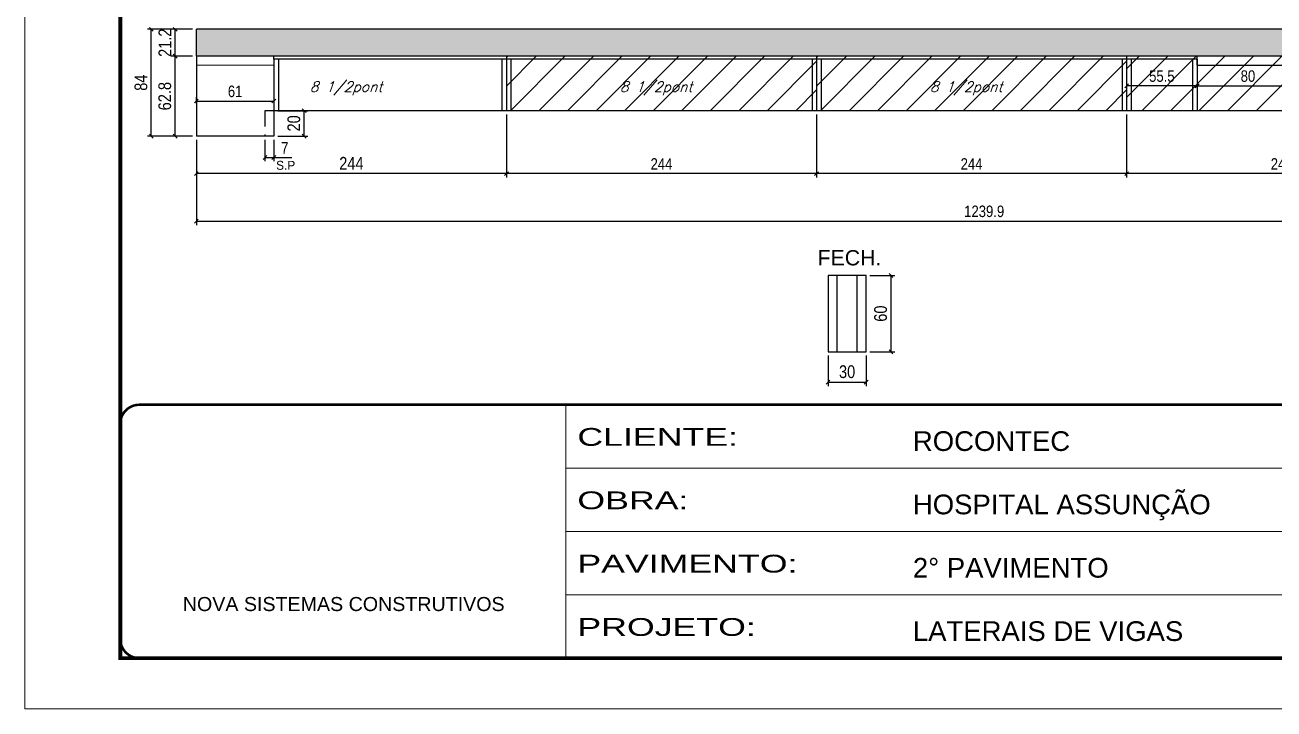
# Model space of a CAD drawing. Extents: x 137137 to 143418, y 10464 to 34486.
# Drawn here: x 137137 to 138120, y 29990 to 30528 of the extents above; entities that cross this region are included whole.
import ezdxf

# ---------------------------------------------------------------- set-up
doc = ezdxf.new("R2010")
doc.units = 0
for name, pattern in [('CONTINUO', [0]), ('DASHED', [0.75, 0.5, -0.25]), ('HIDDEN', [0.375, 0.25, -0.125])]:
    doc.linetypes.add(name, pattern=pattern)
for name, color, linetype in [('5', 5, 'Continuous'), ('COTA', 241, 'Continuous'), ('Painéis', 200, 'Continuous'), ('Reaproveitamento', 251, 'Continuous'), ('SARR_2.2x7', 40, 'Continuous'), ('SARR_3.5x7', 81, 'Continuous'), ('texto', 7, 'Continuous')]:
    doc.layers.add(name, color=color, linetype=linetype)
for name, color, linetype, lineweight in [('Escoras', 2, 'Continuous', 25), ('Folhas', 255, 'Continuous', 9), ('Sarr 2.2x7', 40, 'Continuous', 9), ('SARRAFO DE PRESSAO', 251, 'DASHED', 9)]:
    doc.layers.add(name, color=color, linetype=linetype, lineweight=lineweight)
doc.styles.add('ARIAL', font='arial.ttf')
doc.styles.add('COTA TECNICA', font='techl___.ttf', dxfattribs={"height": 10})
doc.styles.add('COTA TECNICA-50', font='techl___.ttf', dxfattribs={"height": 9})
doc.styles.add('Romans', font='romans.shx')
doc.styles.add('ROMAS860', font='ROMAS860.SHX')
doc.styles.get("Standard").update_dxf_attribs({"font": 'arial.ttf'})
doc.styles.add('Tecnologia', font='')
doc.styles.get('Tecnologia').set_extended_font_data('Forgotten Futurist')
doc.dimstyles.new('COTA PAINEL-50', dxfattribs={"dimtxt": 9, "dimasz": 3, "dimexe": 3, "dimexo": 3, "dimgap": 3, "dimtad": 1, "dimdec": 1, "dimzin": 12, "dimdsep": 46, "dimtxsty": 'COTA TECNICA-50', "dimblk1": 'OBLIQUE', "dimblk2": 'OBLIQUE', "dimsah": 1, "dimcen": 0.9, "dimclrd": 4, "dimclre": 4, "dimclrt": 240, "dimadec": 1, "dimazin": 3, "dimtfac": 1, "dimtdec": 1, "dimtmove": 0, "dimatfit": 3, "dimfxl": 1, "dimtolj": 1, "dimtzin": 12, "dimarcsym": 0})
doc.dimstyles.new('PAINEL', dxfattribs={"dimtxt": 10, "dimasz": 3, "dimexe": 3, "dimexo": 3, "dimgap": 3, "dimtad": 1, "dimdec": 1, "dimzin": 12, "dimdsep": 46, "dimtxsty": 'COTA TECNICA', "dimblk1": 'OBLIQUE', "dimblk2": 'OBLIQUE', "dimsah": 1, "dimcen": 0.9, "dimclrd": 4, "dimclre": 4, "dimclrt": 240, "dimadec": 1, "dimazin": 3, "dimtfac": 1, "dimtdec": 1, "dimtmove": 0, "dimatfit": 3, "dimfxl": 1, "dimtolj": 1, "dimtzin": 12, "dimarcsym": 0})

# ---------------------------------------------------------------- blocks, each defined once
blk = doc.blocks.new('9999999999')
at = {"color": 30, "linetype": 'CONTINUO'}
for p, q in [((98564.56, 34230.21), (98564.56, 34429.45)), ((98564.56, 34379.64), (99583.98, 34379.64)), ((98564.56, 34329.83), (99487.98, 34329.83)), ((98564.56, 34280.02), (99487.98, 34280.02))]:
    blk.add_line(p, q, dxfattribs=at)
at = {"color": 30, "linetype": 'CONTINUO', "const_width": 2}
blk.add_lwpolyline([(99583.98, 34230.21), (99583.98, 34414.45, 0.414214), (99568.98, 34429.45), (98228.98, 34429.45, 0.414214), (98213.98, 34414.45), (98213.98, 34245.21, 0.414214), (98228.98, 34230.21), (99583.98, 34230.21)], format="xyb", dxfattribs=at)
at = {"layer": 'Folhas'}
blk.add_lwpolyline([(98138.98, 34190.21), (99623.98, 34190.21), (99623.98, 35240.21), (98138.98, 35240.21)], close=True, dxfattribs=at)
at = {"layer": 'Folhas', "color": 30, "const_width": 3}
blk.add_lwpolyline([(98213.98, 34230.21), (99583.98, 34230.21), (99583.98, 35200.21), (98213.98, 35200.21)], close=True, dxfattribs=at)
at = {"color": 7, "linetype": 'Continuous', "ltscale": 5, "style": 'ARIAL'}
for s, height, p in [('ROCONTEC', 15.483, (98837.68, 34393.13)), ('HOSPITAL ASSUNÇÃO', 15.4829, (98837.68, 34343.32)), ('2° PAVIMENTO', 15.4829, (98837.68, 34293.51)), ('NOVA SISTEMAS CONSTRUTIVOS', 11.0592, (98263.19, 34267.21)), ('LATERAIS DE VIGAS', 15.4829, (98837.68, 34243.7))]:
    blk.add_text(s, height=height, dxfattribs=at).set_placement(p)
at = {"layer": 'Folhas', "color": 7, "style": 'Tecnologia', "width": 1.5}
for s, p in [('CLIENTE:', (98573.65, 34397.17)), ('OBRA:', (98573.65, 34347.31)), ('PAVIMENTO:', (98573.65, 34297.5)), ('PROJETO:', (98573.65, 34247.69))]:
    blk.add_text(s, height=14, dxfattribs=at).set_placement(p)
blk = doc.blocks.new('_Oblique')
at = {"color": 0, "linetype": 'ByBlock', "lineweight": -2}
blk.add_line((-0.5, -0.5), (0.5, 0.5), dxfattribs=at)
blk = doc.blocks.new('*D389')
at = {"layer": 'COTA', "color": 4, "linetype": 'ByBlock', "lineweight": -2, "transparency": 16777216}
for p, q in [((137516.15, 30457.57), (137516.15, 30408.1)), ((137272.15, 30437.57), (137272.15, 30408.1)), ((137516.15, 30411.1), (137272.15, 30411.1))]:
    blk.add_line(p, q, dxfattribs=at)
at = {"layer": 'Defpoints', "color": 0, "linetype": 'ByBlock', "transparency": 16777216}
for p in [(137516.15, 30460.57), (137272.15, 30440.57), (137272.15, 30411.1)]:
    blk.add_point(p, dxfattribs=at)
at = {"layer": 'COTA', "color": 4, "linetype": 'ByBlock', "lineweight": -2, "transparency": 16777216, "xscale": 3, "yscale": 3, "zscale": 3, "rotation": 180}
blk.add_blockref('_Oblique', (137272.15, 30411.1), dxfattribs=at)
at = {"layer": 'COTA', "color": 4, "linetype": 'ByBlock', "lineweight": -2, "transparency": 16777216, "xscale": 3, "yscale": 3, "zscale": 3}
blk.add_blockref('_Oblique', (137516.15, 30411.1), dxfattribs=at)
at = {"layer": 'COTA', "color": 240, "linetype": 'ByBlock', "transparency": 16777216, "insert": (137394.15, 30419.17), "char_height": 10, "attachment_point": 5, "style": 'COTA TECNICA'}
blk.add_mtext('\\A1;244', dxfattribs=at)
blk = doc.blocks.new('*D363')
at = {"layer": 'COTA', "color": 4, "linetype": 'ByBlock', "lineweight": -2, "transparency": 16777216}
for p, q in [((138512.05, 30457.57), (138512.05, 30370.62)), ((137272.15, 30437.57), (137272.15, 30370.62)), ((137272.15, 30373.62), (138512.05, 30373.62))]:
    blk.add_line(p, q, dxfattribs=at)
at = {"layer": 'Defpoints', "color": 0, "linetype": 'ByBlock', "transparency": 16777216}
for p in [(138512.05, 30460.57), (137272.15, 30440.57), (138512.05, 30373.62)]:
    blk.add_point(p, dxfattribs=at)
at = {"layer": 'COTA', "color": 4, "linetype": 'ByBlock', "lineweight": -2, "transparency": 16777216, "xscale": 3, "yscale": 3, "zscale": 3, "rotation": 180}
blk.add_blockref('_Oblique', (137272.15, 30373.62), dxfattribs=at)
at = {"layer": 'COTA', "color": 4, "linetype": 'ByBlock', "lineweight": -2, "transparency": 16777216, "xscale": 3, "yscale": 3, "zscale": 3}
blk.add_blockref('_Oblique', (138512.05, 30373.62), dxfattribs=at)
at = {"layer": 'COTA', "color": 240, "linetype": 'ByBlock', "transparency": 16777216, "insert": (137892.1, 30381.35), "char_height": 9, "attachment_point": 5, "style": 'COTA TECNICA-50'}
blk.add_mtext('\\A1;1239.9', dxfattribs=at)
blk = doc.blocks.new('*D367')
at = {"layer": 'COTA', "color": 4, "linetype": 'ByBlock', "lineweight": -2, "transparency": 16777216}
for p, q in [((138004.15, 30457.57), (138004.15, 30408.1)), ((138248.15, 30457.57), (138248.15, 30408.1)), ((138248.15, 30411.1), (138004.15, 30411.1))]:
    blk.add_line(p, q, dxfattribs=at)
at = {"layer": 'Defpoints', "color": 0, "linetype": 'ByBlock', "transparency": 16777216}
for p in [(138004.15, 30460.57), (138248.15, 30460.57), (138004.15, 30411.1)]:
    blk.add_point(p, dxfattribs=at)
at = {"layer": 'COTA', "color": 4, "linetype": 'ByBlock', "lineweight": -2, "transparency": 16777216, "xscale": 3, "yscale": 3, "zscale": 3, "rotation": 180}
blk.add_blockref('_Oblique', (138004.15, 30411.1), dxfattribs=at)
at = {"layer": 'COTA', "color": 4, "linetype": 'ByBlock', "lineweight": -2, "transparency": 16777216, "xscale": 3, "yscale": 3, "zscale": 3}
blk.add_blockref('_Oblique', (138248.15, 30411.1), dxfattribs=at)
at = {"layer": 'COTA', "color": 240, "linetype": 'ByBlock', "transparency": 16777216, "insert": (138126.15, 30418.66), "char_height": 9, "attachment_point": 5, "style": 'COTA TECNICA-50'}
blk.add_mtext('\\A1;244', dxfattribs=at)
blk = doc.blocks.new('*D368')
at = {"layer": 'COTA', "color": 4, "linetype": 'ByBlock', "lineweight": -2, "transparency": 16777216}
for p, q in [((137760.15, 30457.57), (137760.15, 30408.1)), ((138004.15, 30457.57), (138004.15, 30408.1)), ((138004.15, 30411.1), (137760.15, 30411.1))]:
    blk.add_line(p, q, dxfattribs=at)
at = {"layer": 'Defpoints', "color": 0, "linetype": 'ByBlock', "transparency": 16777216}
for p in [(137760.15, 30460.57), (138004.15, 30460.57), (137760.15, 30411.1)]:
    blk.add_point(p, dxfattribs=at)
at = {"layer": 'COTA', "color": 4, "linetype": 'ByBlock', "lineweight": -2, "transparency": 16777216, "xscale": 3, "yscale": 3, "zscale": 3, "rotation": 180}
blk.add_blockref('_Oblique', (137760.15, 30411.1), dxfattribs=at)
at = {"layer": 'COTA', "color": 4, "linetype": 'ByBlock', "lineweight": -2, "transparency": 16777216, "xscale": 3, "yscale": 3, "zscale": 3}
blk.add_blockref('_Oblique', (138004.15, 30411.1), dxfattribs=at)
at = {"layer": 'COTA', "color": 240, "linetype": 'ByBlock', "transparency": 16777216, "insert": (137882.15, 30418.66), "char_height": 9, "attachment_point": 5, "style": 'COTA TECNICA-50'}
blk.add_mtext('\\A1;244', dxfattribs=at)
blk = doc.blocks.new('*D369')
at = {"layer": 'COTA', "color": 4, "linetype": 'ByBlock', "lineweight": -2, "transparency": 16777216}
for p, q in [((137516.15, 30457.57), (137516.15, 30408.1)), ((137760.15, 30457.57), (137760.15, 30408.1)), ((137760.15, 30411.1), (137516.15, 30411.1))]:
    blk.add_line(p, q, dxfattribs=at)
at = {"layer": 'Defpoints', "color": 0, "linetype": 'ByBlock', "transparency": 16777216}
for p in [(137516.15, 30460.57), (137760.15, 30460.57), (137516.15, 30411.1)]:
    blk.add_point(p, dxfattribs=at)
at = {"layer": 'COTA', "color": 4, "linetype": 'ByBlock', "lineweight": -2, "transparency": 16777216, "xscale": 3, "yscale": 3, "zscale": 3, "rotation": 180}
blk.add_blockref('_Oblique', (137516.15, 30411.1), dxfattribs=at)
at = {"layer": 'COTA', "color": 4, "linetype": 'ByBlock', "lineweight": -2, "transparency": 16777216, "xscale": 3, "yscale": 3, "zscale": 3}
blk.add_blockref('_Oblique', (137760.15, 30411.1), dxfattribs=at)
at = {"layer": 'COTA', "color": 240, "linetype": 'ByBlock', "transparency": 16777216, "insert": (137638.15, 30418.66), "char_height": 9, "attachment_point": 5, "style": 'COTA TECNICA-50'}
blk.add_mtext('\\A1;244', dxfattribs=at)
blk = doc.blocks.new('*D370')
at = {"layer": 'COTA', "color": 4, "linetype": 'ByBlock', "lineweight": -2, "transparency": 16777216}
for p, q in [((137272.15, 30466.27), (137272.15, 30471.1)), ((137333.15, 30473.04), (137333.15, 30465.1)), ((137272.15, 30468.1), (137333.15, 30468.1))]:
    blk.add_line(p, q, dxfattribs=at)
at = {"layer": 'Defpoints', "color": 0, "linetype": 'ByBlock', "transparency": 16777216}
for p in [(137333.15, 30476.04), (137272.15, 30463.27), (137333.15, 30468.1)]:
    blk.add_point(p, dxfattribs=at)
at = {"layer": 'COTA', "color": 4, "linetype": 'ByBlock', "lineweight": -2, "transparency": 16777216, "xscale": 3, "yscale": 3, "zscale": 3, "rotation": 180}
blk.add_blockref('_Oblique', (137272.15, 30468.1), dxfattribs=at)
at = {"layer": 'COTA', "color": 4, "linetype": 'ByBlock', "lineweight": -2, "transparency": 16777216, "xscale": 3, "yscale": 3, "zscale": 3}
blk.add_blockref('_Oblique', (137333.15, 30468.1), dxfattribs=at)
at = {"layer": 'COTA', "color": 240, "linetype": 'ByBlock', "transparency": 16777216, "insert": (137302.65, 30475.69), "char_height": 9, "attachment_point": 5, "style": 'COTA TECNICA-50'}
blk.add_mtext('\\A1;61', dxfattribs=at)
blk = doc.blocks.new('*D378')
at = {"layer": 'COTA', "color": 4, "linetype": 'ByBlock', "lineweight": -2, "transparency": 16777216}
for p, q in [((138059.65, 30480.09), (138139.65, 30480.09)), ((138139.65, 30480.02), (138139.65, 30483.09))]:
    blk.add_line(p, q, dxfattribs=at)
at = {"layer": 'Defpoints', "color": 0, "linetype": 'ByBlock', "transparency": 16777216}
for p in [(138059.65, 30480.09), (138139.65, 30480.09), (138139.65, 30477.02)]:
    blk.add_point(p, dxfattribs=at)
at = {"layer": 'COTA', "color": 4, "linetype": 'ByBlock', "lineweight": -2, "transparency": 16777216, "xscale": 3, "yscale": 3, "zscale": 3, "rotation": 180}
blk.add_blockref('_Oblique', (138059.65, 30480.09), dxfattribs=at)
at = {"layer": 'COTA', "color": 4, "linetype": 'ByBlock', "lineweight": -2, "transparency": 16777216, "xscale": 3, "yscale": 3, "zscale": 3}
blk.add_blockref('_Oblique', (138139.65, 30480.09), dxfattribs=at)
at = {"layer": 'COTA', "color": 240, "linetype": 'ByBlock', "transparency": 16777216, "insert": (138099.65, 30487.71), "char_height": 9, "attachment_point": 5, "style": 'COTA TECNICA-50'}
blk.add_mtext('\\A1;80', dxfattribs=at)
blk = doc.blocks.new('*D379')
at = {"layer": 'COTA', "color": 4, "linetype": 'ByBlock', "lineweight": -2, "transparency": 16777216}
blk.add_line((138059.65, 30480.09), (138004.15, 30480.09), dxfattribs=at)
at = {"layer": 'Defpoints', "color": 0, "linetype": 'ByBlock', "transparency": 16777216}
for p in [(138004.15, 30480.09), (138004.15, 30480.09), (138059.65, 30480.09)]:
    blk.add_point(p, dxfattribs=at)
at = {"layer": 'COTA', "color": 4, "linetype": 'ByBlock', "lineweight": -2, "transparency": 16777216, "xscale": 3, "yscale": 3, "zscale": 3, "rotation": 180}
blk.add_blockref('_Oblique', (138004.15, 30480.09), dxfattribs=at)
at = {"layer": 'COTA', "color": 4, "linetype": 'ByBlock', "lineweight": -2, "transparency": 16777216, "xscale": 3, "yscale": 3, "zscale": 3}
blk.add_blockref('_Oblique', (138059.65, 30480.09), dxfattribs=at)
at = {"layer": 'COTA', "color": 240, "linetype": 'ByBlock', "transparency": 16777216, "insert": (138031.9, 30487.69), "char_height": 9, "attachment_point": 5, "style": 'COTA TECNICA-50'}
blk.add_mtext('\\A1;55.5', dxfattribs=at)
blk = doc.blocks.new('*D947')
at = {"layer": 'COTA', "color": 4, "lineweight": -2, "ltscale": 25, "transparency": 16777216}
for p, q in [((137269.15, 30503.37), (137252.44, 30503.37)), ((137255.44, 30440.57), (137255.44, 30503.37)), ((137269.15, 30440.57), (137252.44, 30440.57))]:
    blk.add_line(p, q, dxfattribs=at)
at = {"layer": 'Defpoints', "color": 0, "ltscale": 25, "transparency": 16777216}
for p in [(137255.44, 30503.37), (137272.15, 30503.37), (137272.15, 30440.57)]:
    blk.add_point(p, dxfattribs=at)
at = {"layer": 'COTA', "color": 4, "lineweight": -2, "ltscale": 25, "transparency": 16777216, "xscale": 3, "yscale": 3, "zscale": 3}
for p, rotation in [((137255.44, 30503.37), 90), ((137255.44, 30440.57), 270)]:
    blk.add_blockref('_Oblique', p, dxfattribs=dict(at, rotation=rotation))
at = {"layer": 'COTA', "color": 240, "ltscale": 25, "transparency": 16777216, "insert": (137247.31, 30471.97), "char_height": 10, "attachment_point": 5, "rotation": 90, "style": 'COTA TECNICA'}
blk.add_mtext('\\A1;62.8', dxfattribs=at)
blk = doc.blocks.new('*D948')
at = {"layer": 'COTA', "color": 4, "lineweight": -2, "ltscale": 25, "transparency": 16777216}
for p, q in [((137269.15, 30524.57), (137252.44, 30524.57)), ((137255.44, 30503.37), (137255.44, 30524.57)), ((137269.15, 30503.37), (137252.44, 30503.37))]:
    blk.add_line(p, q, dxfattribs=at)
at = {"layer": 'Defpoints', "color": 0, "ltscale": 25, "transparency": 16777216}
for p in [(137255.44, 30524.57), (137272.15, 30524.57), (137272.15, 30503.37)]:
    blk.add_point(p, dxfattribs=at)
at = {"layer": 'COTA', "color": 4, "lineweight": -2, "ltscale": 25, "transparency": 16777216, "xscale": 3, "yscale": 3, "zscale": 3}
for p, rotation in [((137255.44, 30524.57), 90), ((137255.44, 30503.37), 270)]:
    blk.add_blockref('_Oblique', p, dxfattribs=dict(at, rotation=rotation))
at = {"layer": 'COTA', "color": 240, "ltscale": 25, "transparency": 16777216, "insert": (137247.38, 30513.97), "char_height": 10, "attachment_point": 5, "rotation": 90, "style": 'COTA TECNICA'}
blk.add_mtext('\\A1;21.2', dxfattribs=at)
blk = doc.blocks.new('*D949')
at = {"layer": 'COTA', "color": 4, "lineweight": -2, "ltscale": 25, "transparency": 16777216}
for p, q in [((137269.15, 30524.57), (137233.65, 30524.57)), ((137236.65, 30440.57), (137236.65, 30524.57)), ((137269.15, 30440.57), (137233.65, 30440.57))]:
    blk.add_line(p, q, dxfattribs=at)
at = {"layer": 'Defpoints', "color": 0, "ltscale": 25, "transparency": 16777216}
for p in [(137236.65, 30524.57), (137272.15, 30524.57), (137272.15, 30440.57)]:
    blk.add_point(p, dxfattribs=at)
at = {"layer": 'COTA', "color": 4, "lineweight": -2, "ltscale": 25, "transparency": 16777216, "xscale": 3, "yscale": 3, "zscale": 3}
for p, rotation in [((137236.65, 30524.57), 90), ((137236.65, 30440.57), 270)]:
    blk.add_blockref('_Oblique', p, dxfattribs=dict(at, rotation=rotation))
at = {"layer": 'COTA', "color": 240, "ltscale": 25, "transparency": 16777216, "insert": (137228.56, 30482.57), "char_height": 10, "attachment_point": 5, "rotation": 90, "style": 'COTA TECNICA'}
blk.add_mtext('\\A1;84', dxfattribs=at)
blk = doc.blocks.new('*D950')
at = {"layer": 'COTA', "color": 4, "lineweight": -2, "ltscale": 25, "transparency": 16777216}
for p, q in [((137336.15, 30460.57), (137359.98, 30460.57)), ((137356.98, 30440.57), (137356.98, 30460.57)), ((137336.15, 30440.57), (137359.98, 30440.57))]:
    blk.add_line(p, q, dxfattribs=at)
at = {"layer": 'Defpoints', "color": 0, "ltscale": 25, "transparency": 16777216}
for p in [(137333.15, 30460.57), (137356.98, 30460.57), (137333.15, 30440.57)]:
    blk.add_point(p, dxfattribs=at)
at = {"layer": 'COTA', "color": 4, "lineweight": -2, "ltscale": 25, "transparency": 16777216, "xscale": 3, "yscale": 3, "zscale": 3}
for p, rotation in [((137356.98, 30460.57), 90), ((137356.98, 30440.57), 270)]:
    blk.add_blockref('_Oblique', p, dxfattribs=dict(at, rotation=rotation))
at = {"layer": 'COTA', "color": 240, "ltscale": 25, "transparency": 16777216, "insert": (137348.87, 30450.57), "char_height": 10, "attachment_point": 5, "rotation": 90, "style": 'COTA TECNICA'}
blk.add_mtext('\\A1;20', dxfattribs=at)
blk = doc.blocks.new('*D951')
at = {"layer": 'COTA', "color": 4, "linetype": 'ByBlock', "lineweight": -2, "transparency": 16777216}
for p, q in [((137326.15, 30437.57), (137326.15, 30420.77)), ((137333.15, 30437.57), (137333.15, 30420.77)), ((137326.15, 30423.77), (137333.15, 30423.77)), ((137333.15, 30423.77), (137347.31, 30423.77))]:
    blk.add_line(p, q, dxfattribs=at)
at = {"layer": 'Defpoints', "color": 0, "linetype": 'ByBlock', "transparency": 16777216}
for p in [(137326.15, 30440.57), (137333.15, 30440.57), (137333.15, 30423.77)]:
    blk.add_point(p, dxfattribs=at)
at = {"layer": 'COTA', "color": 4, "linetype": 'ByBlock', "lineweight": -2, "transparency": 16777216, "xscale": 3, "yscale": 3, "zscale": 3, "rotation": 180}
blk.add_blockref('_Oblique', (137326.15, 30423.77), dxfattribs=at)
at = {"layer": 'COTA', "color": 4, "linetype": 'ByBlock', "lineweight": -2, "transparency": 16777216, "xscale": 3, "yscale": 3, "zscale": 3}
blk.add_blockref('_Oblique', (137333.15, 30423.77), dxfattribs=at)
at = {"layer": 'COTA', "color": 240, "linetype": 'ByBlock', "transparency": 16777216, "insert": (137341.73, 30431.33), "char_height": 9, "attachment_point": 5, "style": 'COTA TECNICA-50'}
blk.add_mtext('\\A1;7', dxfattribs=at)
blk = doc.blocks.new('*D982')
at = {"layer": 'COTA', "color": 4, "lineweight": -2, "ltscale": 25, "transparency": 16777216}
for p, q in [((137769.23, 30267.96), (137769.23, 30244.03)), ((137799.23, 30267.96), (137799.23, 30244.03)), ((137769.23, 30247.03), (137799.23, 30247.03))]:
    blk.add_line(p, q, dxfattribs=at)
at = {"layer": 'Defpoints', "color": 0, "ltscale": 25, "transparency": 16777216}
for p in [(137769.23, 30270.96), (137799.23, 30270.96), (137799.23, 30247.03)]:
    blk.add_point(p, dxfattribs=at)
at = {"layer": 'COTA', "color": 4, "lineweight": -2, "ltscale": 25, "transparency": 16777216, "xscale": 3, "yscale": 3, "zscale": 3, "rotation": 180}
blk.add_blockref('_Oblique', (137769.23, 30247.03), dxfattribs=at)
at = {"layer": 'COTA', "color": 4, "lineweight": -2, "ltscale": 25, "transparency": 16777216, "xscale": 3, "yscale": 3, "zscale": 3}
blk.add_blockref('_Oblique', (137799.23, 30247.03), dxfattribs=at)
at = {"layer": 'COTA', "color": 240, "ltscale": 25, "transparency": 16777216, "insert": (137784.23, 30255.25), "char_height": 10, "attachment_point": 5, "style": 'COTA TECNICA'}
blk.add_mtext('\\A1;30', dxfattribs=at)
blk = doc.blocks.new('*D983')
at = {"layer": 'COTA', "color": 4, "lineweight": -2, "ltscale": 25, "transparency": 16777216}
for p, q in [((137802.23, 30330.96), (137821.71, 30330.96)), ((137818.71, 30330.96), (137818.71, 30270.96)), ((137802.23, 30270.96), (137821.71, 30270.96))]:
    blk.add_line(p, q, dxfattribs=at)
at = {"layer": 'Defpoints', "color": 0, "ltscale": 25, "transparency": 16777216}
for p in [(137799.23, 30330.96), (137799.23, 30270.96), (137818.71, 30270.96)]:
    blk.add_point(p, dxfattribs=at)
at = {"layer": 'COTA', "color": 4, "lineweight": -2, "ltscale": 25, "transparency": 16777216, "xscale": 3, "yscale": 3, "zscale": 3}
for p, rotation in [((137818.71, 30330.96), 90), ((137818.71, 30270.96), 270)]:
    blk.add_blockref('_Oblique', p, dxfattribs=dict(at, rotation=rotation))
at = {"layer": 'COTA', "color": 240, "ltscale": 25, "transparency": 16777216, "insert": (137810.61, 30300.96), "char_height": 10, "attachment_point": 5, "rotation": 90, "style": 'COTA TECNICA'}
blk.add_mtext('\\A1;60', dxfattribs=at)

msp = doc.modelspace()

# ---------------------------------------------------------------- hatches: boundary and pattern name
at = {"layer": 'COTA', "linetype": 'ByBlock'}
h = msp.add_hatch(dxfattribs=at)
h.set_pattern_fill('AR-CONC', color=256, scale=0.03)
h.set_pattern_definition([(50, (7660.733, 3692.3894), (5.46554007, -0.47817257), [0.5715, -6.2865]), (355, (7660.733, 3692.3894), (-1.05730264, 5.73170536), [0.4572, -5.02921753]), (100.4514447, (7661.1885, 3692.3495), (4.40823741, 5.25353256), [0.48570026, -5.34270734]), (46.1842, (7660.733, 3693.9134), (8.13237123, -1.26126984), [0.85725, -9.42975]), (96.6355576, (7661.411, 3693.808), (7.122124, 7.42278374), [0.7285507, -8.01406824]), (351.184151, (7660.733, 3693.913), (7.122124, 7.42278374), [0.685799, -7.54379196]), (21, (7661.495, 3693.5324), (4.54843174, -3.06795595), [0.5715, -6.2865]), (326, (7661.495, 3693.5324), (1.85406085, 5.52563898), [0.4572, -5.0292]), (71.451445, (7661.874, 3693.2767), (6.40249258, 2.45768307), [0.48570026, -5.34269813]), (37.5, (7660.733, 3692.3894), (0.092658098, 2.536651166), [0, -4.96824, 0, -5.1054, 0, -5.04825]), (7.5, (7660.733, 3692.3894), (2.004589875, 3.005417245), [0, -2.91084, 0, -4.85394, 0, -1.92405]), (327.5, (7659.0337, 3692.3894), (4.067717855, -0.17186232), [0, -1.905, 0, -5.9436, 0, -7.8867]), (317.5, (7658.2717, 3692.3894), (4.44387544, 0.76279473), [0, -2.4765, 0, -3.94716, 0, -5.6007])])
h.paths.add_polyline_path([(137272.15, 30524.57), (137272.15, 30503.37), (138512.05, 30503.37), (138512.05, 30524.57)])
at = {"layer": 'Reaproveitamento', "linetype": 'ByBlock'}
h = msp.add_hatch(dxfattribs=at)
h.set_pattern_fill('ANSI31', color=256, scale=5)
h.set_pattern_definition([(45, (7904.733, 3692.39), (-11.2253202, 11.2253202), [])])
h.paths.add_polyline_path([(137760.15, 30460.57), (137760.15, 30503.37), (137516.15, 30503.37), (137516.15, 30460.57)])
h = msp.add_hatch(dxfattribs=at)
h.set_pattern_fill('ANSI31', color=256, scale=5)
h.set_pattern_definition([(45, (8148.733, 3692.39), (-11.2253202, 11.2253202), [])])
h.paths.add_polyline_path([(138004.15, 30460.57), (138004.15, 30503.37), (137760.15, 30503.37), (137760.15, 30460.57)])
h = msp.add_hatch(dxfattribs=at)
h.set_pattern_fill('ANSI31', color=256, scale=5)
h.set_pattern_definition([(45, (-4768.5, -1148.575), (-11.2253202, 11.2253202), [])])
h.paths.add_polyline_path([(138004.15, 30503.37), (138004.15, 30460.57), (138248.15, 30460.57), (138248.15, 30503.37)])
h.paths.add_polyline_path([(138158.63, 30470.11), (138226.24, 30470.11), (138231.74, 30486.08), (138164.12, 30486.08)], flags=24)

# ---------------------------------------------------------------- linework, layer by layer
at = {"layer": 'COTA', "linetype": 'ByBlock'}
for p in [(138512.05, 30524.57), (137272.15, 30503.37)]:
    msp.add_line(p, (137272.15, 30524.57), dxfattribs=at)
at = {"layer": 'Escoras', "linetype": 'ByBlock'}
msp.add_line((137333.15, 30501.17), (137333.15, 30503.37), dxfattribs=at)
at = {"layer": 'Painéis', "linetype": 'ByBlock'}
for p, q in [((137272.15, 30503.37), (137272.15, 30440.57)), ((138512.05, 30503.37), (137272.15, 30503.37)), ((137516.15, 30503.37), (137516.15, 30460.57)), ((137760.15, 30503.37), (137760.15, 30460.57)), ((138004.15, 30503.37), (138004.15, 30460.57)), ((138512.05, 30460.57), (137333.15, 30460.57))]:
    msp.add_line(p, q, dxfattribs=at)
at = {"layer": 'Painéis', "ltscale": 25}
for p, q in [((137333.15, 30460.57), (137333.15, 30440.57)), ((137333.15, 30440.57), (137272.15, 30440.57)), ((137799.23, 30330.96), (137769.23, 30330.96)), ((137769.23, 30330.96), (137769.23, 30270.96)), ((137799.23, 30270.96), (137799.23, 30330.96)), ((137769.23, 30270.96), (137799.23, 30270.96))]:
    msp.add_line(p, q, dxfattribs=at)
at = {"layer": 'Sarr 2.2x7'}
msp.add_line((137333.15, 30496.37), (137272.15, 30496.37), dxfattribs=at)
at = {"layer": 'SARR_2.2x7', "linetype": 'Continuous'}
for p, q in [((137516.15, 30501.17), (137333.15, 30501.17)), ((137760.15, 30501.17), (137516.15, 30501.17)), ((138004.15, 30501.17), (137760.15, 30501.17)), ((138059.65, 30501.17), (138004.15, 30501.17))]:
    msp.add_line(p, q, dxfattribs=at)
at = {"layer": 'SARR_2.2x7', "linetype": 'Continuous', "ltscale": 50}
for p, q in [((138059.65, 30496.37), (138059.65, 30503.37)), ((138059.65, 30496.37), (138139.65, 30496.37)), ((137776.23, 30330.96), (137776.23, 30270.96)), ((137792.23, 30270.96), (137792.23, 30330.96))]:
    msp.add_line(p, q, dxfattribs=at)
at = {"layer": 'SARR_2.2x7', "linetype": 'HIDDEN', "ltscale": 50}
for p, q in [((137326.15, 30460.57), (137326.15, 30440.57)), ((137333.15, 30460.57), (137326.15, 30460.57))]:
    msp.add_line(p, q, dxfattribs=at)
at = {"layer": 'SARR_3.5x7'}
for p, q in [((137333.15, 30501.17), (137333.15, 30460.57)), ((137336.7, 30501.17), (137336.7, 30460.57)), ((137512.65, 30501.17), (137512.65, 30460.57)), ((137519.7, 30501.17), (137519.7, 30460.57)), ((137756.7, 30501.17), (137756.7, 30460.57)), ((137763.7, 30501.17), (137763.7, 30460.57)), ((138000.7, 30501.17), (138000.7, 30460.57)), ((138007.7, 30501.17), (138007.7, 30460.57)), ((138056.11, 30501.17), (138056.11, 30460.57)), ((138059.65, 30501.17), (138059.65, 30460.57))]:
    msp.add_line(p, q, dxfattribs=at)

# ---------------------------------------------------------------- block references
at = {"layer": 'SARRAFO DE PRESSAO', "color": 6, "linetype": 'ByBlock'}
msp.add_blockref('9999999999', (38998.31, -4200.15), dxfattribs=at)

# ---------------------------------------------------------------- texts
at = {"layer": '5', "color": 7, "linetype": 'Continuous'}
msp.add_text('FECH. ', height=12, rotation=359.99996, dxfattribs=at).set_placement((137760.95, 30338.9))
at = {"layer": 'texto', "color": 2, "char_height": 8, "attachment_point": 5, "style": 'Romans'}
for insert in [(137389.96, 30478.09), (137633.96, 30478.09), (137877.96, 30478.09)]:
    msp.add_mtext('{\\Q19;\\C256;8 1/2pont}', dxfattribs=dict(at, insert=insert))
at = {"layer": 'texto', "color": 4, "insert": (137342.45, 30417.55), "char_height": 7, "attachment_point": 5, "style": 'ROMAS860'}
msp.add_mtext('S.P', dxfattribs=at)

# ---------------------------------------------------------------- dimensions: what is measured, and where the dimension line sits
at = {"layer": 'COTA', "ltscale": 25}
for base, p1, p2, picture, middle in [((137236.65, 30524.57), (137272.15, 30440.57), (137272.15, 30524.57), '*D949', (137228.56, 30482.57)), ((137255.44, 30503.37), (137272.15, 30440.57), (137272.15, 30503.37), '*D947', (137247.31, 30471.97)), ((137818.71, 30270.96), (137799.23, 30330.96), (137799.23, 30270.96), '*D983', (137810.61, 30300.96))]:
    dim = msp.add_linear_dim(base=base, p1=p1, p2=p2, angle=90, dimstyle='PAINEL', dxfattribs=at)
    dim.commit()
    dim.dimension.update_dxf_attribs({"geometry": picture, "text_midpoint": middle})
for base, p1, p2, picture, middle in [((137255.44, 30524.57), (137272.15, 30503.37), (137272.15, 30524.57), '*D948', (137255.44, 30513.97)), ((137356.98, 30460.57), (137333.15, 30440.57), (137333.15, 30460.57), '*D950', (137356.98, 30450.57))]:
    dim = msp.add_linear_dim(base=base, p1=p1, p2=p2, angle=90, dimstyle='PAINEL', dxfattribs=at)
    dim.commit()
    dim.dimension.update_dxf_attribs({"geometry": picture, "text_midpoint": middle, "dimtype": 160})
at = {"layer": 'COTA', "linetype": 'ByBlock'}
for base, p1, p2, picture, middle in [((138004.15, 30480.09), (138059.65, 30480.09), (138004.15, 30480.09), '*D379', (138031.9, 30487.69)), ((138139.65, 30480.09), (138059.65, 30480.09), (138139.65, 30477.02), '*D378', (138099.65, 30487.71)), ((137333.15, 30468.1), (137272.15, 30463.27), (137333.15, 30476.04), '*D370', (137302.65, 30475.69)), ((138512.05, 30373.62), (137272.15, 30440.57), (138512.05, 30460.57), '*D363', (137892.1, 30381.35)), ((137516.15, 30411.1), (137760.15, 30460.57), (137516.15, 30460.57), '*D369', (137638.15, 30418.66)), ((137760.15, 30411.1), (138004.15, 30460.57), (137760.15, 30460.57), '*D368', (137882.15, 30418.66)), ((138004.15, 30411.1), (138248.15, 30460.57), (138004.15, 30460.57), '*D367', (138126.15, 30418.66)), ((137333.15, 30423.77), (137326.15, 30440.57), (137333.15, 30440.57), '*D951', (137341.73, 30431.33))]:
    dim = msp.add_linear_dim(base=base, p1=p1, p2=p2, dimstyle='COTA PAINEL-50', override={"dimarcsym": 1}, dxfattribs=at)
    dim.commit()
    dim.dimension.update_dxf_attribs({"geometry": picture, "text_midpoint": middle})
dim = msp.add_linear_dim(base=(137272.15, 30411.1), p1=(137516.15, 30460.57), p2=(137272.15, 30440.57), angle=180, dimstyle='PAINEL', override={"dimtmove": 1}, dxfattribs=at)
dim.commit()
dim.dimension.update_dxf_attribs({"geometry": '*D389', "text_midpoint": (137394.15, 30419.17)})
at = {"layer": 'COTA', "ltscale": 25}
dim = msp.add_linear_dim(base=(137799.23, 30247.03), p1=(137769.23, 30270.96), p2=(137799.23, 30270.96), dimstyle='PAINEL', dxfattribs=at)
dim.commit()
dim.dimension.update_dxf_attribs({"geometry": '*D982', "text_midpoint": (137784.23, 30255.25)})

doc.saveas('drawing.dxf')
